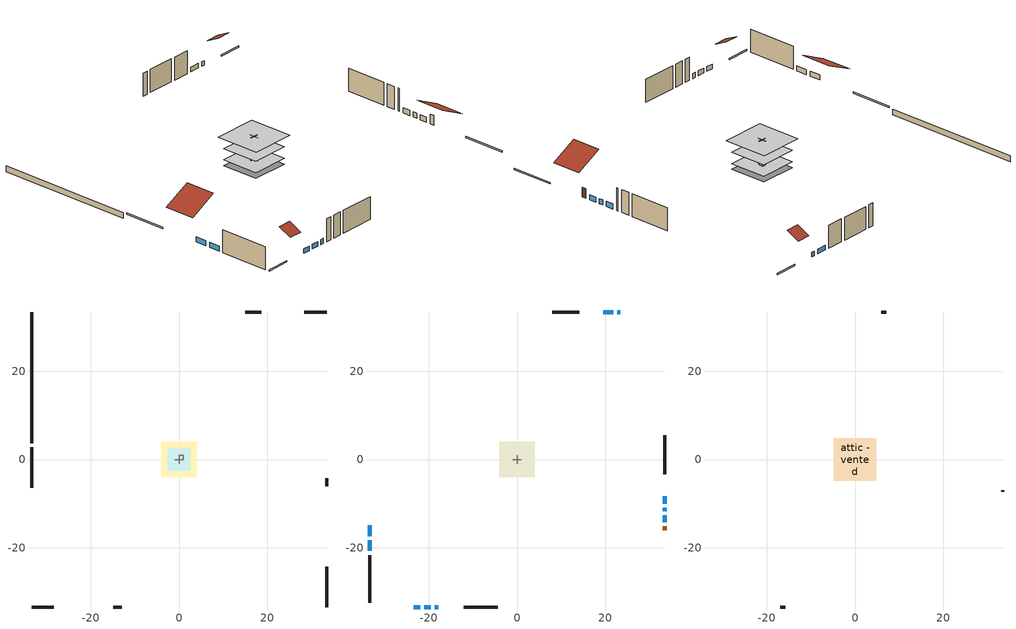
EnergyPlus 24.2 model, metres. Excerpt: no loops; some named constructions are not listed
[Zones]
central ac and furnace airloop ret air zone
 floor adiabatic (AdiabaticConst): 0,0 0,1 1,1 1,0 z0
 wall adiabatic (AdiabaticConst): 0,1 0,0 1,0 1,1 0,1 z0:1
 ceiling adiabatic (AdiabaticConst): 1,0 1,1 0,1 0,0 z1
crawlspace - vented
 floor foundation (Slab2 construction): -4.05,-4.05 -4.05,4.05 4.05,4.05 4.05,-4.05 z-0.91
 wall outside (RimJoist1 construction): -33.44,2.76 -33.44,-6.41 z0.3:0.61
 wall outside (RimJoist2 construction): 33.44,33.44 28.35,33.44 z0.3:0.61
 wall outside (RimJoist3 construction): 33.44,-33.44 33.44,-24.26 z0.3:0.61
 wall outside (RimJoist4 construction): -33.44,-33.44 -28.35,-33.44 z0.3:0.61
 wall foundation (FoundationWall1 construction): -33.44,33.44 -33.44,3.69 z-0.91:0.3
garage
 floor foundation (Slab1 construction): -2.59,-2.59 -2.59,2.59 2.59,2.59 2.59,-2.59 z0
 wall outside (Wall1 construction): 18.64,33.44 14.98,33.44 z0.3:5.18
 wall outside (Wall12 construction): -14.85,-33.44 -13.02,-33.44 z0.3:5.18
 wall outside (Wall2 construction): 33.44,-6.09 33.44,-4.27 z0.3:5.18
 wall to conditioned space (Wall5 construction Reversed): 0,0.91 0,-0.91 z0.3:5.18
 wall to conditioned space (Wall6 construction Reversed): -0.91,0 0.91,0 z0.3:5.18
conditioned space
 floor to crawlspace - vented (Floor1 construction): -4.05,-4.05 -4.05,4.05 4.05,4.05 4.05,-4.05 z0.3
 floor to garage (Floor2 construction): -2.59,-2.59 -2.59,2.59 2.59,2.59 2.59,-2.59 z0.3
 floor adiabatic (AdiabaticFloorConstruction): -4.05,-4.05 -4.05,4.05 4.05,4.05 4.05,-4.05 z2.74
 wall outside (AdiabaticWallConstruction 1): 33.44,-16.05 33.44,-15.14 z0.3:2.34
 wall outside (AdiabaticWallConstruction): -33.44,-14.91 -33.44,-17.36 / -33.44,-18.29 -33.44,-20.74 / 33.44,-14.21 33.44,-12.64 / 33.44,-11.71 33.44,-10.92 z0.3:1.37; -23.43,-33.44 -21.95,-33.44 / -21.02,-33.44 -19.53,-33.44 z0.3:1.28; 23.43,33.44 22.74,33.44 z0.3:1.25; 21.82,33.44 19.57,33.44 z0.3:1.31; 33.44,-9.99 33.44,-8.29 z0.3:1.43; -18.6,-33.44 -17.83,-33.44 z0.3:1.34
 wall outside (Wall3 construction): -33.44,-21.66 -33.44,-32.51 z0.3:5.18
 wall outside (Wall4 construction): 14.06,33.44 8.03,33.44 z0.3:5.18
 wall outside (Wall7 construction): 33.44,-3.34 33.44,5.46 z0.3:5.18
 wall outside (Wall8 construction): -12.09,-33.44 -4.4,-33.44 z0.3:5.18
 window (WindowConstruction): -33.44,-14.91 -33.44,-17.36 z0.3:1.37
 window (WindowConstruction 9): -23.43,-33.44 -21.95,-33.44 z0.3:1.28
 window (WindowConstruction 1): -33.44,-18.29 -33.44,-20.74 z0.3:1.37
 window (WindowConstruction 2): 23.43,33.44 22.74,33.44 z0.3:1.25
 window (WindowConstruction 3): 21.82,33.44 19.57,33.44 z0.3:1.31
 window (WindowConstruction 4): 33.44,-14.21 33.44,-12.64 z0.3:1.37
 window (WindowConstruction 5): 33.44,-11.71 33.44,-10.92 z0.3:1.37
 window (WindowConstruction 6): 33.44,-9.99 33.44,-8.3 z0.3:1.43
 window (WindowConstruction 7): -21.02,-33.44 -19.53,-33.44 z0.3:1.28
 window (WindowConstruction 8): -18.6,-33.44 -17.83,-33.44 z0.3:1.34
 door (Door): 33.44,-16.05 33.44,-15.14 z0.3:2.34
 ceiling adiabatic (AdiabaticFloorConstruction): 4.05,-4.05 4.05,4.05 -4.05,4.05 -4.05,-4.05 z2.74
attic - vented
 floor to conditioned space (Floor3 construction Reversed): -4.8,-4.8 -4.8,4.8 4.8,4.8 4.8,-4.8 z5.18
 wall outside (Wall10 construction): -16.9,-33.44 -15.78,-33.44 z0.3:5.18
 wall outside (Wall11 construction): 33.44,-7.37 33.44,-7.02 z0.3:5.18
 wall outside (Wall9 construction): 7.1,33.44 5.98,33.44 z0.3:5.18
 roof outside (Roof1 construction): -33.44,-13.98,5.18 -27.5,-13.98,8.15 -27.5,-7.34,8.15 -33.44,-7.34,5.18
 roof outside (Roof2 construction): 24.36,33.44,5.18 24.36,30.7,6.55 27.42,30.7,6.55 27.42,33.44,5.18
 roof outside (Roof3 construction): -24.36,-33.44,5.18 -24.36,-30.7,6.55 -27.42,-30.7,6.55 -27.42,-33.44,5.18
 roof outside (Roof4 construction): 33.44,-16.98,5.18 27.76,-16.98,8.02 27.76,-23.33,8.02 33.44,-23.33,5.18
[Material] Roughness=Rough; Thermal Absorptance=0.9
Name | Thickness {m} | Conductivity {W/m-K} | Density {kg/m3} | Specific Heat {J/kg-K} | Solar Absorptance | Visible Absorptance
ceiling loosefill ins | 0.0846667 | 0.0480833 | 16.02 | 1046.75 | 0.7 | 0.7
ceiling stud and cavity | 0.1397 | 0.302811 | 65.682 | 1177.47 | 0.7 | 0.7
floor covering | 0.0127 | 0.0433444 | 54.468 | 1339.84 | 0.6 | 0.6
floor stud and cavity | 0.1397 | 0.923637 | 92.3553 | 1139.71 | 0.7 | 0.7
gypsum board | 0.0127 | 0.160291 | 801 | 837.4 | 0.6 | 0.6
osb sheathing 0.5 in. 2; osb sheathing 0.5 in. 3 | 0.0127 | 0.115458 | 512.64 | 1214.23 | 0.7 | 0.7
osb sheathing 0.75 in. | 0.01905 | 0.115458 | 512.64 | 1214.23 | 0.7 | 0.7
wall stud and cavity 2 | 0.1397 | 0.335416 | 139.0536 | 1170.24 | 0.7 | 0.7
[Construction]
Floor1 construction Reversed: floor covering, osb sheathing 0.75 in., floor stud and cavity
Floor3 construction: ceiling loosefill ins, ceiling stud and cavity, gypsum board
Wall5 construction: osb sheathing 0.5 in. 2, wall stud and cavity 2, gypsum board
Wall6 construction: osb sheathing 0.5 in. 3, wall stud and cavity 2, gypsum board
[EnergyManagementSystem:Program]
ev_discharge_program: Set power_mult = (1.412768*(site_temp_adj^0))+(-0.03910397*(site_temp_adj^1))+(0.0009408235*(site_temp_adj^2))+(8.97156e-06*(site_temp_adj^3))+(-7.699244e-07*(site_temp_adj^4))+(1.265614e-08*(site_temp_adj^5)); Set site_temp_adj = site_temp; If site_temp < -17.778; Set site_temp_adj = -17.778; ElseIf site_temp > 37.778; Set site_temp_adj = 37.778; EndIf; If discharge_sch_sensor > 0.0; Set battery_discharge_power_act = 6135.467544165473 * 0.9 * power_mult * discharge_sch_sensor; Set battery_charge_power_act = 1600 * charge_sch_sensor; If soc_sensor <= 0.15; Set unmet_driving_hours = discharge_sch_sensor; Else; Set unmet_driving_hours = 0; EndIf; Else; Set battery_charge_power_act = 1600 * charge_sch_sensor; Set battery_discharge_power_act = 0; Set unmet_driving_hours = 0; EndIf
fridge_schedule_program: Set Tin = fridge_tin_s*(9.0/5.0)+32.0; Set fridge_schedule_act = 0; If (Hour == 0); Set fridge_schedule_act = (-0.487+0.019*Tin); ElseIf (Hour == 1); Set fridge_schedule_act = (-0.34+0.016*Tin); ElseIf (Hour == 2); Set fridge_schedule_act = (-0.37+0.017*Tin); ElseIf (Hour == 3); Set fridge_schedule_act = (-0.361+0.016*Tin); ElseIf (Hour == 4); Set fridge_schedule_act = (-0.515+0.018*Tin); ElseIf (Hour == 5); Set fridge_schedule_act = (-0.684+0.021*Tin); ElseIf (Hour == 6); Set fridge_schedule_act = (-0.471+0.019*Tin); ElseIf (Hour == 7); Set fridge_schedule_act = (-0.159+0.015*Tin); ElseIf (Hour == 8); Set fridge_schedule_act = (-0.079+0.015*Tin); ElseIf (Hour == 9); Set fridge_schedule_act = (-0.417+0.019*Tin); ElseIf (Hour == 10); Set fridge_schedule_act = (-0.411+0.018*Tin); ElseIf (Hour == 11); Set fridge_schedule_act = (-0.386+0.018*Tin); ElseIf (Hour == 12); Set fridge_schedule_act = (-0.24+0.016*Tin); ElseIf (Hour == 13); Set fridge_schedule_act = (-0.314+0.017*Tin); ElseIf (Hour == 14); Set fridge_schedule_act = (-0.16+0.015*Tin); ElseIf (Hour == 15); Set fridge_schedule_act = (-0.121+0.015*Tin); ElseIf (Hour == 16); Set fridge_schedule_act = (-0.469+0.02*Tin); ElseIf (Hour == 17); Set fridge_schedule_act = (-0.412+0.02*Tin); ElseIf (Hour == 18); Set fridge_schedule_act = (-0.091+0.017*Tin); ElseIf (Hour == 19); Set fridge_schedule_act = (0.077+0.014*Tin); ElseIf (Hour == 20); Set fridge_schedule_act = (-0.118+0.016*Tin); ElseIf (Hour == 21); Set fridge_schedule_act = (-0.247+0.017*Tin); ElseIf (Hour == 22); Set fridge_schedule_act = (-0.445+0.019*Tin); ElseIf (Hour == 23); Set fridge_schedule_act = (-0.544+0.02*Tin); EndIf
infil_program: Set p_m = 0.14; Set p_s = 0.22; Set s_m = 270; Set s_s = 370; Set z_m = 9.99744; Set z_s = 4.8768; Set f_t = (((s_m/z_m)^p_m)*((z_s/s_s)^p_s)); Set Tdiff = tin_s-tout_s; Set dT = @Abs Tdiff; Set c = 0.3325; Set Cs = 0.0872; Set Cw = 0.1017; Set n = 0.65; Set sft = (f_t*0.5); Set temp1 = ((c*Cw)*((sft*site_vw_s)^(2*n)))^2; Set Qinf = (((c*Cs*(dT^n))^2)+temp1)^0.5; Set Qinf = (@Max Qinf 0); Set mech_vent_house_fan_sensible_load_act = 0.0; Set mech_vent_house_fan_latent_load_act = 0.0; Set OASupInPb = out_pb_s; Set OASupInTemp = tout_s; Set OASupInW = out_wt_s; Set OASupRho = (@RhoAirFnPbTdbW OASupInPb OASupInTemp OASupInW); Set OASupCp = (@CpAirFnW OASupInW); Set OASupInEnth = (@HFnTdbW OASupInTemp OASupInW); Set ZoneTemp = tin_s; Set ZoneW = win_s; Set ZoneCp = (@CpAirFnW ZoneW); Set ZoneAirEnth = (@HFnTdbW ZoneTemp ZoneW); Set mech_vent_house_fan_cfis_act = 0.0; Set QWHV_cfis_sup = 0.0; Set QWHV_cfis_suppl_sup = 0.0; Set QWHV_cfis_suppl_exh = 0.0; Set Qrange = 0; Set Qrange = Qrange + 0.04719 * mech_vent_range_fan_0_sch_s; Set Qbath = 0; Set Qbath = Qbath + 0.04719 * mech_vent_bath_fan_0_sch_s; Set Qdryer = 0; Set Qdryer = Qdryer + 0.10377 * clothes_dryer_exhaust_0_sch_s; Set QWHV_sup = 0.0; Set QWHV_exh = 0.0; Set Qsupply = QWHV_sup + QWHV_cfis_sup + QWHV_cfis_suppl_sup; Set Qexhaust = Qrange + Qbath + Qdryer + QWHV_exh + QWHV_cfis_suppl_exh; Set Qfan = (@Max Qexhaust Qsupply); Set Qducts = 0; Set Qducts = Qducts - central_ac_and_furnace_airloop_0_DuctImbalLkSupFanEquivCond; Set Qducts = Qducts + central_ac_and_furnace_airloop_0_DuctImbalLkExhFanEquivCond; If Qducts < 0; Set Qsupply = Qsupply - Qducts; Else; Set Qexhaust = Qexhaust + Qducts; EndIf; Set Qfan_with_ducts = (@Max Qexhaust Qsupply); Set Qimb = (@Abs (Qsupply - Qexhaust)); If Qinf + Qimb > 0; Set Qtot = Qfan_with_ducts + (Qinf^2) / (Qinf + Qimb); Else; Set Qtot = Qfan_with_ducts; EndIf; Set Qinf_adj = Qtot - Qfan; Set infil_flow_act = Qinf_adj; Set infil_program_Qinf = Qinf_adj; Set infil_program_Qfan = Qfan; Set Qload = Qfan; Set Effectiveness_Sens = 0.0; Set Effectiveness_Lat = 0.0; Set Fan_MFR = Qload * OASupRho; Set ZoneInEnth = OASupInEnth; Set ZoneInTemp = OASupInTemp; Set FanTotalToCond = Fan_MFR * (ZoneInEnth - ZoneAirEnth); Set FanSensToCond = Fan_MFR * ZoneCp * (ZoneInTemp - ZoneTemp); Set FanLatToCond = FanTotalToCond - FanSensToCond; Set mech_vent_house_fan_sensible_load_act = mech_vent_house_fan_sensible_load_act + FanSensToCond; Set mech_vent_house_fan_latent_load_act = mech_vent_house_fan_latent_load_act + FanLatToCond
natural_vent_program: Set Tin = tin_s; Set Tout = tout_s; Set Wout = out_wt_s; Set Pbar = out_pb_s; Set Phiout = (@RhFnTdbWPb Tout Wout Pbar); Set MaxHR = 0.0115; Set Tnvsp = (htg_sp_s + clg_sp_s) / 2; Set NVavail = natural_vent_s; Set ClgSsnAvail = cool_season; Set Qnv = 0; Set Qwhf = 0; Set whole_house_fan_mix_act = 0; Set whole_house_fan_act = 0; If ((Wout < MaxHR) && (Tin > Tout) && (Tin > Tnvsp) && (ClgSsnAvail > 0)); Set WHF_Flow = 0; Set Adj = (Tin-Tnvsp)/(Tin-Tout); Set Adj = (@Min Adj 1); Set Adj = (@Max Adj 0); If (WHF_Flow > 0); Set Qwhf = WHF_Flow*Adj; Set whole_house_fan_mix_act = WHF_Flow*Adj; Set WHF_W = 0; Set whole_house_fan_act = WHF_W*Adj; ElseIf (NVavail > 0); Set NVArea = 6535.728864000001; Set Cs = 0.00017937135914540493; Set Cw = 8.97707065726015e-05; Set Tdiff = Tin-Tout; Set dT = (@Abs Tdiff); Set Vwind = site_vw_s; Set SGNV = NVArea*Adj*((((Cs*dT)+(Cw*(Vwind^2)))^0.5)/1000); Set MaxNV = 2.1369780228096005; Set Qnv = (@Min SGNV MaxNV); EndIf; EndIf; Set natural_vent_flow_act = Qnv; Set whole_house_fan_flow_act = Qwhf; Set natural_vent_program_Qnv = Qnv; Set natural_vent_program_Qwhf = Qwhf
total_airflows_program: Set total_infil_flow_rate = 0; Set total_mechvent_flow_rate = 0; Set total_natvent_flow_rate = 0; Set total_whf_flow_rate = 0; Set total_infil_flow_rate = total_infil_flow_rate + (infil_program_Qinf * 1); Set total_mechvent_flow_rate = total_mechvent_flow_rate + (infil_program_Qfan * 1); Set total_natvent_flow_rate = total_natvent_flow_rate + (natural_vent_program_Qnv * 1); Set total_whf_flow_rate = total_whf_flow_rate + (natural_vent_program_Qwhf * 1)
total_loads_program: Set loads_htg_tot = 0; Set loads_clg_tot = 0; If htg_load_cond > 0; Set loads_htg_tot = loads_htg_tot + (htg_load_cond - clg_load_cond) * 1.0; Set loads_htg_tot = loads_htg_tot + (htg_load_duct - clg_load_duct) * 1.0; EndIf; Set loads_htg_tot = (@Max loads_htg_tot 0); If clg_load_cond > 0; Set loads_clg_tot = loads_clg_tot + (clg_load_cond - htg_load_cond) * 1.0; Set loads_clg_tot = loads_clg_tot + (clg_load_duct - htg_load_duct) * 1.0; EndIf; Set loads_clg_tot = (@Max loads_clg_tot 0)
unmet_hours_program: Set htg_unmet_hours = 0; Set clg_unmet_hours = 0; Set unit_htg_unmet_hours = 0; If ((DayOfYear >= 1) && (DayOfYear <= 365)); Set unit_htg_unmet_hours = unit_htg_unmet_hours + conditioned_space_htg_unmet_s; If unit_htg_unmet_hours > htg_unmet_hours; Set htg_unmet_hours = unit_htg_unmet_hours; EndIf; EndIf; Set unit_clg_unmet_hours = 0; If ((DayOfYear >= 1) && (DayOfYear <= 365)); Set unit_clg_unmet_hours = unit_clg_unmet_hours + conditioned_space_clg_unmet_s; If unit_clg_unmet_hours > clg_unmet_hours; Set clg_unmet_hours = unit_clg_unmet_hours; EndIf; EndIf
water_heater_Control: Set water_heater_HPWHSchedOverride = water_heater_T_set; If (water_heater_amb_temp<5.56) || (water_heater_amb_temp>48.89); Set water_heater_UESchedOverride = water_heater_T_set; Set water_heater_LESchedOverride = water_heater_T_set; Else; Set water_heater_UESchedOverride = water_heater_T_set - 9.0; Set water_heater_LESchedOverride = 0; EndIf
water_heater_hpwh_EC_adj: If WarmupFlag == 0; Set dhw_e_cons = water_heater_tank_energy + water_heater_tank_on_cycle_parasitic + water_heater_tank_off_cycle_parasitic + water_heater_coil_energy + water_heater_fan_energy; Set water_heater_hpwh_ec_adj_act = 0.0 * dhw_e_cons / 1; EndIf
water_heater_InletAir: Set water_heater_Tamb_act = water_heater_amb_temp; Set water_heater_RHamb_act = 0; Set water_heater_RHamb_act = water_heater_RHamb_act + (water_heater_amb_rh / 100) / 1; Set water_heater_sens_act = (0 - water_heater_sens_cool - (water_heater_tl + water_heater_fan_pwr)) / 1; Set water_heater_lat_act = (0 - water_heater_lat_cool) / 1
[EnergyManagementSystem:Subroutine]
central_ac_and_furnace_airloop_0_duct_subroutine: Set AH_MFR = central_ac_and_furnace_airloop_AH_MFR / 1; If AH_MFR > 0; Set AH_Tout = central_ac_and_furnace_airloop_AH_Tout; Set AH_Wout = central_ac_and_furnace_airloop_AH_Wout; Set RA_T = central_ac_and_furnace_airloop_RA_T; Set RA_W = central_ac_and_furnace_airloop_Ra_W; Set Fan_RTF = central_ac_and_furnace_airloop_Fan_RTF; Set DZ_T = central_ac_and_furnace_airloop_0_DZ_T; Set DZ_W = central_ac_and_furnace_airloop_0_DZ_W; Set AH_VFR = central_ac_and_furnace_airloop_AH_VFR / 1; Set h_SA = (@HFnTdbW AH_Tout AH_Wout); Set h_RA = (@HFnTdbW RA_T RA_W); Set h_fg = (@HfgAirFnWTdb AH_Wout AH_Tout); Set h_DZ = (@HFnTdbW DZ_T DZ_W); Set air_cp = 1006.0; Set f_sup = 0.067; Set f_ret = 0.033; Set sup_lk_mfr = f_sup * AH_MFR; Set ret_lk_mfr = f_ret * AH_MFR; Set SupTotLkToCond = sup_lk_mfr*(h_RA - h_SA); Set SupLatLkToCond = sup_lk_mfr*h_fg*(RA_W-AH_Wout); Set SupSensLkToCond = SupTotLkToCond-SupLatLkToCond; Set supply_ua = 106.693; Set eTm = 0-((Fan_RTF/(AH_MFR*air_cp))*supply_ua); Set t_sup = DZ_T+((AH_Tout-DZ_T)*(@Exp eTm)); Set SupCondToCond = AH_MFR*air_cp*(t_sup-AH_Tout); Set SupCondToDZ = 0-SupCondToCond; Set return_ua = 39.516; Set eTm = 0-((Fan_RTF/(AH_MFR*air_cp))*return_ua); Set t_ret = DZ_T+((RA_T-DZ_T)*(@Exp eTm)); Set RetCondToRP = AH_MFR*air_cp*(t_ret-RA_T); Set RetCondToDZ = 0-RetCondToRP; Set RetLatLkToRP = 0; Set RetSensLkToRP = ret_lk_mfr*air_cp*(DZ_T-RA_T); Set SupTotLkToDZ = sup_lk_mfr*(h_SA-h_DZ); Set SupLatLkToDZ = sup_lk_mfr*h_fg*(AH_Wout-DZ_W); Set SupSensLkToDZ = SupTotLkToDZ-SupLatLkToDZ; Set FracOutsideToCond = 1.0; Set FracOutsideToDZ = 0.0; Set FracCondToOutside = 0.0; Set FracDZToOutside = 1.0; Set FracDZToCond = 0.0; Set FracCondToDZ = 0.0; Set lk_imbal_vfr = @ABS(f_sup - f_ret) * AH_VFR; Set ImbalLkCondToDZ = lk_imbal_vfr * FracCondToDZ; Set ImbalLkDZToCond = lk_imbal_vfr * FracDZToCond; Set ImbalLkOutsideToCond = lk_imbal_vfr * FracOutsideToCond; Set ImbalLkOutsideToDZ = lk_imbal_vfr * FracOutsideToDZ; Set ImbalLkCondToOutside = lk_imbal_vfr * FracCondToOutside; Set ImbalLkDZToOutside = lk_imbal_vfr * FracDZToOutside; Else; Set SupLatLkToCond = 0; Set SupSensLkToCond = 0; Set SupCondToCond = 0; Set RetCondToRP = 0; Set RetLatLkToRP = 0; Set RetSensLkToRP = 0; Set RetCondToDZ = 0; Set SupCondToDZ = 0; Set SupLatLkToDZ = 0; Set SupSensLkToDZ = 0; Set ImbalLkCondToDZ = 0; Set ImbalLkDZToCond = 0; Set ImbalLkOutsideToCond = 0; Set ImbalLkOutsideToDZ = 0; Set ImbalLkCondToOutside = 0; Set ImbalLkDZToOutside = 0; EndIf; Set central_ac_and_furnace_airloop_0_SupLatLkToCond = SupLatLkToCond; Set central_ac_and_furnace_airloop_0_SupSensLkToCond = SupSensLkToCond; Set central_ac_and_furnace_airloop_0_SupCondToLv = SupCondToCond; Set central_ac_and_furnace_airloop_0_RetCondToRP = RetCondToRP; Set central_ac_and_furnace_airloop_0_RetLatLkToRP = RetLatLkToRP; Set central_ac_and_furnace_airloop_0_RetSensLkToRP = RetSensLkToRP; Set central_ac_and_furnace_airloop_0_RetCondToDZ = RetCondToDZ; Set central_ac_and_furnace_airloop_0_SupCondToDZ = SupCondToDZ; Set central_ac_and_furnace_airloop_0_SupLatLkToDZ = SupLatLkToDZ; Set central_ac_and_furnace_airloop_0_SupSensLkToDZ = SupSensLkToDZ; Set central_ac_and_furnace_airloop_0_ZoneMixCondToDZ = ImbalLkCondToDZ; Set central_ac_and_furnace_airloop_0_ZoneMixDZToCond = ImbalLkDZToCond; Set central_ac_and_furnace_airloop_0_DuctImbalLkSupFanEquivCond = ImbalLkCondToOutside; Set central_ac_and_furnace_airloop_0_DuctImbalLkExhFanEquivCond = ImbalLkOutsideToCond; Set central_ac_and_furnace_airloop_0_DuctImbalLkSupFanEquivDZ = ImbalLkDZToOutside; Set central_ac_and_furnace_airloop_0_DuctImbalLkExhFanEquivDZ = ImbalLkOutsideToDZ
[EnergyManagementSystem:ProgramCallingManager]
central_ac_and_furnace_airloop_0_duct_program_calling_manager: EndOfSystemTimestepAfterHVACReporting; central_ac_and_furnace_airloop_0_duct_program
central_ac_and_furnace_supply_fan_disaggregate_program_calling_manager: EndOfSystemTimestepBeforeHVACReporting; central_ac_and_furnace_supply_fan_disaggregate_program
central_ac_and_furnace_supply_fan_disaggregate_program_calling_manager 1: EndOfSystemTimestepBeforeHVACReporting; central_ac_and_furnace_supply_fan_disaggregate_program_1
component_loads_program_calling_manager: EndOfZoneTimestepAfterZoneReporting; component_loads_program
crawlspace_vented_1_duct_leakage_imbalance_infil_program_calling_manager: BeginZoneTimestepAfterInitHeatBalance; crawlspace_vented_1_duct_leakage_imbalance_infil_program
ev_discharge_pcm: BeginTimestepBeforePredictor; ev_discharge_program
fridge_schedule_program_calling_manager: BeginZoneTimestepAfterInitHeatBalance; fridge_schedule_program
infil_program_calling_manager: BeginZoneTimestepAfterInitHeatBalance; infil_program
natural_vent_program_calling_manager: BeginZoneTimestepAfterInitHeatBalance; natural_vent_program
total_airflows_program_calling_manager: EndOfZoneTimestepAfterZoneReporting; total_airflows_program
total_loads_program_calling_manager: EndOfZoneTimestepAfterZoneReporting; total_loads_program
unmet_hours_program_calling_manager: EndOfZoneTimestepBeforeZoneReporting; unmet_hours_program
water_heater_hpwh_EC_adj_ProgramManager: EndOfSystemTimestepBeforeHVACReporting; water_heater_hpwh_EC_adj
water_heater_ProgramManager: InsideHVACSystemIterationLoop; water_heater_Control; water_heater_InletAir
[EnergyManagementSystem:OutputVariable]
Name | EMS Variable | Type of Data in Variable | Update Frequency | EMS Program or Subroutine | Units
central ac and furnace supply fan disaggregate clg | central_ac_and_furnace_supply_fan_clg | Summed | SystemTimestep | central_ac_and_furnace_supply_fan_disaggregate_program | J
central ac and furnace supply fan disaggregate htg primary | central_ac_and_furnace_supply_fan_primary_htg | Summed | SystemTimestep | central_ac_and_furnace_supply_fan_disaggregate_program_1 | J
unmet_driving_hours | unmet_driving_hours | Summed | SystemTimestep | ev_discharge_program | hr
loads_htg_tot_peakload_outvar; loads_htg_tot_annual_outvar; loads_htg_tot_timeseries_outvar | loads_htg_tot | Summed | ZoneTimestep | total_loads_program | J
loads_clg_tot_peakload_outvar; loads_clg_tot_annual_outvar; loads_clg_tot_timeseries_outvar | loads_clg_tot | Summed | ZoneTimestep | total_loads_program | J
htg_unmet_hours_annual_outvar; htg_unmet_hours_timeseries_outvar | htg_unmet_hours | Summed | ZoneTimestep | unmet_hours_program | hr
clg_unmet_hours_annual_outvar; clg_unmet_hours_timeseries_outvar | clg_unmet_hours | Summed | ZoneTimestep | unmet_hours_program | hr
unmet_driving_hours_annual_outvar; unmet_driving_hours_timeseries_outvar | unmet_driving_hours | Summed | ZoneTimestep | ev_discharge_program | hr
loads_htg_roofs_annual_outvar; loads_htg_roofs_timeseries_outvar | loads_htg_roofs | Summed | ZoneTimestep | component_loads_program | J
loads_htg_ceilings_annual_outvar; loads_htg_ceilings_timeseries_outvar | loads_htg_ceilings | Summed | ZoneTimestep | component_loads_program | J
loads_htg_walls_annual_outvar; loads_htg_walls_timeseries_outvar | loads_htg_walls | Summed | ZoneTimestep | component_loads_program | J
loads_htg_rim_joists_annual_outvar; loads_htg_rim_joists_timeseries_outvar | loads_htg_rim_joists | Summed | ZoneTimestep | component_loads_program | J
loads_htg_foundation_walls_annual_outvar; loads_htg_foundation_walls_timeseries_outvar | loads_htg_foundation_walls | Summed | ZoneTimestep | component_loads_program | J
loads_htg_doors_annual_outvar; loads_htg_doors_timeseries_outvar | loads_htg_doors | Summed | ZoneTimestep | component_loads_program | J
loads_htg_windows_conduction_annual_outvar; loads_htg_windows_conduction_timeseries_outvar | loads_htg_windows_conduction | Summed | ZoneTimestep | component_loads_program | J
loads_htg_windows_solar_annual_outvar; loads_htg_windows_solar_timeseries_outvar | loads_htg_windows_solar | Summed | ZoneTimestep | component_loads_program | J
loads_htg_skylights_conduction_annual_outvar; loads_htg_skylights_conduction_timeseries_outvar | loads_htg_skylights_conduction | Summed | ZoneTimestep | component_loads_program | J
loads_htg_skylights_solar_annual_outvar; loads_htg_skylights_solar_timeseries_outvar | loads_htg_skylights_solar | Summed | ZoneTimestep | component_loads_program | J
loads_htg_floors_annual_outvar; loads_htg_floors_timeseries_outvar | loads_htg_floors | Summed | ZoneTimestep | component_loads_program | J
loads_htg_slabs_annual_outvar; loads_htg_slabs_timeseries_outvar | loads_htg_slabs | Summed | ZoneTimestep | component_loads_program | J
loads_htg_internal_mass_annual_outvar; loads_htg_internal_mass_timeseries_outvar | loads_htg_internal_mass | Summed | ZoneTimestep | component_loads_program | J
loads_htg_infil_annual_outvar; loads_htg_infil_timeseries_outvar | loads_htg_infil | Summed | ZoneTimestep | component_loads_program | J
loads_htg_natvent_annual_outvar; loads_htg_natvent_timeseries_outvar | loads_htg_natvent | Summed | ZoneTimestep | component_loads_program | J
loads_htg_mechvent_annual_outvar; loads_htg_mechvent_timeseries_outvar | loads_htg_mechvent | Summed | ZoneTimestep | component_loads_program | J
loads_htg_whf_annual_outvar; loads_htg_whf_timeseries_outvar | loads_htg_whf | Summed | ZoneTimestep | component_loads_program | J
loads_htg_ducts_annual_outvar; loads_htg_ducts_timeseries_outvar | loads_htg_ducts | Summed | ZoneTimestep | component_loads_program | J
loads_htg_intgains_annual_outvar; loads_htg_intgains_timeseries_outvar | loads_htg_intgains | Summed | ZoneTimestep | component_loads_program | J
loads_htg_lighting_annual_outvar; loads_htg_lighting_timeseries_outvar | loads_htg_lighting | Summed | ZoneTimestep | component_loads_program | J
loads_clg_roofs_annual_outvar; loads_clg_roofs_timeseries_outvar | loads_clg_roofs | Summed | ZoneTimestep | component_loads_program | J
loads_clg_ceilings_annual_outvar; loads_clg_ceilings_timeseries_outvar | loads_clg_ceilings | Summed | ZoneTimestep | component_loads_program | J
loads_clg_walls_annual_outvar; loads_clg_walls_timeseries_outvar | loads_clg_walls | Summed | ZoneTimestep | component_loads_program | J
loads_clg_rim_joists_annual_outvar; loads_clg_rim_joists_timeseries_outvar | loads_clg_rim_joists | Summed | ZoneTimestep | component_loads_program | J
loads_clg_foundation_walls_annual_outvar; loads_clg_foundation_walls_timeseries_outvar | loads_clg_foundation_walls | Summed | ZoneTimestep | component_loads_program | J
loads_clg_doors_annual_outvar; loads_clg_doors_timeseries_outvar | loads_clg_doors | Summed | ZoneTimestep | component_loads_program | J
loads_clg_windows_conduction_annual_outvar; loads_clg_windows_conduction_timeseries_outvar | loads_clg_windows_conduction | Summed | ZoneTimestep | component_loads_program | J
loads_clg_windows_solar_annual_outvar; loads_clg_windows_solar_timeseries_outvar | loads_clg_windows_solar | Summed | ZoneTimestep | component_loads_program | J
loads_clg_skylights_conduction_annual_outvar; loads_clg_skylights_conduction_timeseries_outvar | loads_clg_skylights_conduction | Summed | ZoneTimestep | component_loads_program | J
loads_clg_skylights_solar_annual_outvar; loads_clg_skylights_solar_timeseries_outvar | loads_clg_skylights_solar | Summed | ZoneTimestep | component_loads_program | J
loads_clg_floors_annual_outvar; loads_clg_floors_timeseries_outvar | loads_clg_floors | Summed | ZoneTimestep | component_loads_program | J
loads_clg_slabs_annual_outvar; loads_clg_slabs_timeseries_outvar | loads_clg_slabs | Summed | ZoneTimestep | component_loads_program | J
loads_clg_internal_mass_annual_outvar; loads_clg_internal_mass_timeseries_outvar | loads_clg_internal_mass | Summed | ZoneTimestep | component_loads_program | J
loads_clg_infil_annual_outvar; loads_clg_infil_timeseries_outvar | loads_clg_infil | Summed | ZoneTimestep | component_loads_program | J
loads_clg_natvent_annual_outvar; loads_clg_natvent_timeseries_outvar | loads_clg_natvent | Summed | ZoneTimestep | component_loads_program | J
loads_clg_mechvent_annual_outvar; loads_clg_mechvent_timeseries_outvar | loads_clg_mechvent | Summed | ZoneTimestep | component_loads_program | J
loads_clg_whf_annual_outvar; loads_clg_whf_timeseries_outvar | loads_clg_whf | Summed | ZoneTimestep | component_loads_program | J
loads_clg_ducts_annual_outvar; loads_clg_ducts_timeseries_outvar | loads_clg_ducts | Summed | ZoneTimestep | component_loads_program | J
loads_clg_intgains_annual_outvar; loads_clg_intgains_timeseries_outvar | loads_clg_intgains | Summed | ZoneTimestep | component_loads_program | J
loads_clg_lighting_annual_outvar; loads_clg_lighting_timeseries_outvar | loads_clg_lighting | Summed | ZoneTimestep | component_loads_program | J
total_infil_flow_rate_timeseries_outvar | total_infil_flow_rate | Averaged | ZoneTimestep | total_airflows_program | m^3/s
total_mechvent_flow_rate_timeseries_outvar | total_mechvent_flow_rate | Averaged | ZoneTimestep | total_airflows_program | m^3/s
total_natvent_flow_rate_timeseries_outvar | total_natvent_flow_rate | Averaged | ZoneTimestep | total_airflows_program | m^3/s
total_whf_flow_rate_timeseries_outvar | total_whf_flow_rate | Averaged | ZoneTimestep | total_airflows_program | m^3/s
[Schedule:Day:Interval]
cooling season schedule day; cooling season schedule day 2; cooling season schedule default day; natural vent schedule default day: No, 24:00, 0
cooling season schedule day 1; natural vent schedule day: No, 24:00, 1
exterior lighting schedule day 10: No, 01:00, 0.552381, 03:00, 0.510952, 05:00, 0.483333, 06:00, 0.538571, 07:00, 0.607619, 08:00, 0.56619, 09:00, 0.428095, 10:00, 0.345238, 12:00, 0.331429, 13:00, 0.345238, 14:00, 0.386667, 15:00, 0.414286, 16:00, 0.483333, 17:00, 0.607619, 18:00, 0.773333, 19:00, 0.88381, 20:00, 0.939048, 21:00, 0.966667, 22:00, 0.897619, 23:00, 0.773333, 24:00, 0.649048
exterior lighting schedule day 11: No, 01:00, 0.571429, 03:00, 0.528571, 05:00, 0.5, 06:00, 0.557143, 07:00, 0.628571, 08:00, 0.585714, 09:00, 0.442857, 10:00, 0.357143, 12:00, 0.342857, 13:00, 0.357143, 14:00, 0.4, 15:00, 0.428571, 16:00, 0.5, 17:00, 0.628571, 18:00, 0.8, 19:00, 0.914286, 20:00, 0.971429, 21:00, 1, 22:00, 0.928571, 23:00, 0.8, 24:00, 0.671429
exterior lighting schedule day 3: No, 01:00, 0.442857, 03:00, 0.409643, 05:00, 0.3875, 06:00, 0.431786, 07:00, 0.487143, 08:00, 0.453929, 09:00, 0.343214, 10:00, 0.276786, 12:00, 0.265714, 13:00, 0.276786, 14:00, 0.31, 15:00, 0.332143, 16:00, 0.3875, 17:00, 0.487143, 18:00, 0.62, 19:00, 0.708571, 20:00, 0.752857, 21:00, 0.775, 22:00, 0.719643, 23:00, 0.62, 24:00, 0.520357
exterior lighting schedule day 4: No, 01:00, 0.4, 03:00, 0.37, 05:00, 0.35, 06:00, 0.39, 07:00, 0.44, 08:00, 0.41, 09:00, 0.31, 10:00, 0.25, 12:00, 0.24, 13:00, 0.25, 14:00, 0.28, 15:00, 0.3, 16:00, 0.35, 17:00, 0.44, 18:00, 0.56, 19:00, 0.64, 20:00, 0.68, 21:00, 0.7, 22:00, 0.65, 23:00, 0.56, 24:00, 0.47
exterior lighting schedule day 5: No, 01:00, 0.380952, 03:00, 0.352381, 05:00, 0.333333, 06:00, 0.371429, 07:00, 0.419048, 08:00, 0.390476, 09:00, 0.295238, 10:00, 0.238095, 12:00, 0.228571, 13:00, 0.238095, 14:00, 0.266667, 15:00, 0.285714, 16:00, 0.333333, 17:00, 0.419048, 18:00, 0.533333, 19:00, 0.609524, 20:00, 0.647619, 21:00, 0.666667, 22:00, 0.619048, 23:00, 0.533333, 24:00, 0.447619
exterior lighting schedule day 6: No, 01:00, 0.390476, 03:00, 0.36119, 05:00, 0.341667, 06:00, 0.380714, 07:00, 0.429524, 08:00, 0.400238, 09:00, 0.302619, 10:00, 0.244048, 12:00, 0.234286, 13:00, 0.244048, 14:00, 0.273333, 15:00, 0.292857, 16:00, 0.341667, 17:00, 0.429524, 18:00, 0.546667, 19:00, 0.624762, 20:00, 0.66381, 21:00, 0.683333, 22:00, 0.634524, 23:00, 0.546667, 24:00, 0.45881
exterior lighting schedule day 7: No, 01:00, 0.419048, 03:00, 0.387619, 05:00, 0.366667, 06:00, 0.408571, 07:00, 0.460952, 08:00, 0.429524, 09:00, 0.324762, 10:00, 0.261905, 12:00, 0.251429, 13:00, 0.261905, 14:00, 0.293333, 15:00, 0.314286, 16:00, 0.366667, 17:00, 0.460952, 18:00, 0.586667, 19:00, 0.670476, 20:00, 0.712381, 21:00, 0.733333, 22:00, 0.680952, 23:00, 0.586667, 24:00, 0.492381
exterior lighting schedule day 8: No, 01:00, 0.466667, 03:00, 0.431667, 05:00, 0.408333, 06:00, 0.455, 07:00, 0.513333, 08:00, 0.478333, 09:00, 0.361667, 10:00, 0.291667, 12:00, 0.28, 13:00, 0.291667, 14:00, 0.326667, 15:00, 0.35, 16:00, 0.408333, 17:00, 0.513333, 18:00, 0.653333, 19:00, 0.746667, 20:00, 0.793333, 21:00, 0.816667, 22:00, 0.758333, 23:00, 0.653333, 24:00, 0.548333
exterior lighting schedule day 9: No, 01:00, 0.509524, 03:00, 0.47131, 05:00, 0.445833, 06:00, 0.496786, 07:00, 0.560476, 08:00, 0.522262, 09:00, 0.394881, 10:00, 0.318452, 12:00, 0.305714, 13:00, 0.318452, 14:00, 0.356667, 15:00, 0.382143, 16:00, 0.445833, 17:00, 0.560476, 18:00, 0.713333, 19:00, 0.815238, 20:00, 0.86619, 21:00, 0.891667, 22:00, 0.827976, 23:00, 0.713333, 24:00, 0.59869
[Schedule:Week:Daily]
cooling season schedule Week Rule - Jan1-May26: cooling season schedule day, cooling season schedule day, cooling season schedule day, cooling season schedule day, cooling season schedule day, cooling season schedule day, cooling season schedule day, cooling season schedule default day, cooling season schedule default day, cooling season schedule default day, cooling season schedule default day, cooling season schedule default day
cooling season schedule Week Rule - May27-Jun2: cooling season schedule day, cooling season schedule day, cooling season schedule day, cooling season schedule day, cooling season schedule day, cooling season schedule day 1, cooling season schedule day 1, cooling season schedule default day, cooling season schedule default day, cooling season schedule default day, cooling season schedule default day, cooling season schedule default day
cooling season schedule Week Rule - Jun3-Sep29: cooling season schedule day 1, cooling season schedule day 1, cooling season schedule day 1, cooling season schedule day 1, cooling season schedule day 1, cooling season schedule day 1, cooling season schedule day 1, cooling season schedule default day, cooling season schedule default day, cooling season schedule default day, cooling season schedule default day, cooling season schedule default day
cooling season schedule Week Rule - Sep30-Oct6: cooling season schedule day 1, cooling season schedule day 2, cooling season schedule day 2, cooling season schedule day 2, cooling season schedule day 2, cooling season schedule day 2, cooling season schedule day 2, cooling season schedule default day, cooling season schedule default day, cooling season schedule default day, cooling season schedule default day, cooling season schedule default day
cooling season schedule Week Rule - Oct7-Dec31: cooling season schedule day 2, cooling season schedule day 2, cooling season schedule day 2, cooling season schedule day 2, cooling season schedule day 2, cooling season schedule day 2, cooling season schedule day 2, cooling season schedule default day, cooling season schedule default day, cooling season schedule default day, cooling season schedule default day, cooling season schedule default day
natural vent schedule Week Rule - Jan1-Jan6: natural vent schedule day, natural vent schedule day, natural vent schedule default day, natural vent schedule day, natural vent schedule default day, natural vent schedule day, natural vent schedule default day, natural vent schedule default day, natural vent schedule default day, natural vent schedule default day, natural vent schedule default day, natural vent schedule default day
natural vent schedule Week Rule - Jan7-Dec31: natural vent schedule default day, natural vent schedule day, natural vent schedule default day, natural vent schedule day, natural vent schedule default day, natural vent schedule day, natural vent schedule default day, natural vent schedule default day, natural vent schedule default day, natural vent schedule default day, natural vent schedule default day, natural vent schedule default day
[Schedule:Year]
cooling season schedule: cooling season schedule Week Rule - Jan1-May26, 1, 1, 5, 26, cooling season schedule Week Rule - May27-Jun2, 5, 27, 6, 2, cooling season schedule Week Rule - Jun3-Sep29, 6, 3, 9, 29, cooling season schedule Week Rule - Sep30-Oct6, 9, 30, 10, 6, cooling season schedule Week Rule - Oct7-Dec31, 10, 7, 12, 31
natural vent schedule: natural vent schedule Week Rule - Jan1-Jan6, 1, 1, 1, 6, natural vent schedule Week Rule - Jan7-Dec31, 1, 7, 12, 31
[Schedule:File] File=in.schedules.csv; Rows to Skip at Top=1; Number of Hours of Data=8760; Column Separator=Comma; Interpolate to Timestep=Yes; Minutes per Item=15; Adjust Schedule for Daylight Savings=Yes
Name | Column Number
electric_vehicle_charging | 13
electric_vehicle_discharging | 14
hot_water_dishwasher | 6
